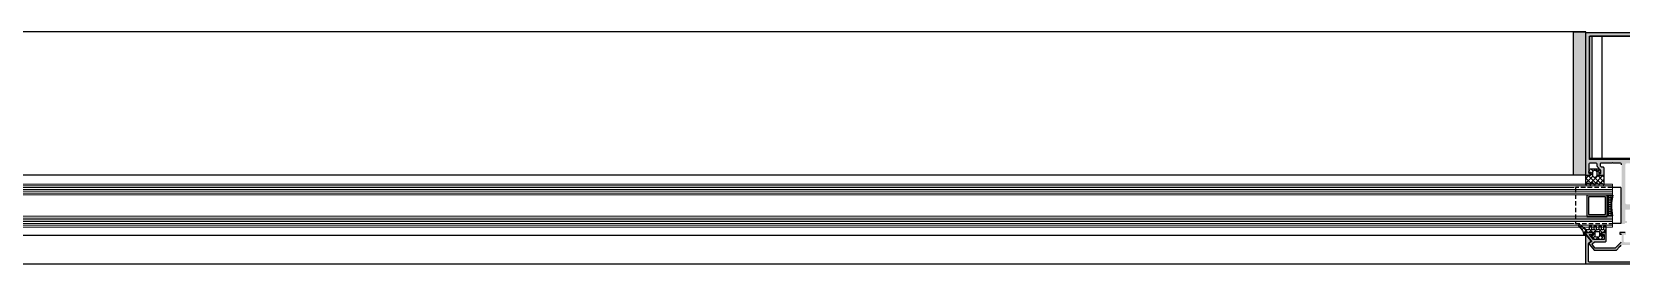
# Model space of a CAD drawing. Header units: millimetres. Extents: x 809 to 8159, y 33 to 4533.
# Drawn here: x 3551.6 to 3640.5, y 1913.3 to 1926.3 of the extents above; entities that cross this region are included whole.
import ezdxf

# ---------------------------------------------------------------- set-up
doc = ezdxf.new("R2010")
doc.units = ezdxf.units.MM
doc.linetypes.add('HIDDEN', pattern=[0.375, 0.25, -0.125])
for name, color, linetype in [('3', 11, 'Continuous'), ('5', 11, 'Continuous'), ('FITILLER', 240, 'Continuous'), ('GORUNUS-TARAMA', 11, 'Continuous')]:
    doc.layers.add(name, color=color, linetype=linetype)
doc.layers.add('cam', color=5, linetype='Continuous', lineweight=0)

# ---------------------------------------------------------------- blocks, each defined once
blk = doc.blocks.new('ajsdfxcvzx')
h = blk.add_hatch(color=256)
edge = h.paths.add_edge_path()
edge.add_line((35599.21, -6672.933), (35599.21, -6672.863))
edge.add_line((35599.21, -6672.863), (35599.3, -6672.863))
edge.add_line((35599.3, -6672.863), (35599.3, -6672.383))
edge.add_arc((35599.2, -6672.383), 0.1, 0, 90)
edge.add_line((35599.2, -6672.283), (35598.92, -6672.283))
edge.add_arc((35598.92, -6672.383), 0.1, 90, 180)
edge.add_line((35598.82, -6672.383), (35598.82, -6672.463))
edge.add_arc((35598.77, -6672.463), 0.05, 315, 360, ccw=False)
edge.add_line((35598.805, -6672.498), (35598.635, -6672.669))
edge.add_arc((35598.67, -6672.704), 0.05, 135, 180)
edge.add_line((35598.62, -6672.704), (35598.62, -6672.863))
edge.add_line((35598.62, -6672.863), (35598.71, -6672.863))
edge.add_line((35598.71, -6672.863), (35598.71, -6672.933))
edge.add_arc((35598.66, -6672.933), 0.05, -90, 0, ccw=False)
edge.add_line((35598.66, -6672.983), (35598.46, -6672.983))
edge.add_line((35598.46, -6672.983), (35598.46, -6672.543))
edge.add_arc((35598.51, -6672.543), 0.05, 90, 180, ccw=False)
edge.add_line((35598.51, -6672.493), (35598.577, -6672.493))
edge.add_arc((35598.577, -6672.443), 0.05, 270, 315)
edge.add_line((35598.612, -6672.479), (35598.645, -6672.446))
edge.add_arc((35598.61, -6672.411), 0.05, 315, 360)
edge.add_line((35598.66, -6672.411), (35598.66, -6672.333))
edge.add_arc((35598.61, -6672.333), 0.05, 0, 90)
edge.add_line((35598.61, -6672.283), (35598.36, -6672.283))
edge.add_line((35598.36, -6672.283), (35597.99, -6672.283))
edge.add_line((35597.99, -6672.283), (35597.96, -6672.253))
edge.add_line((35597.96, -6672.253), (35597.93, -6672.283))
edge.add_line((35597.93, -6672.283), (35597.56, -6672.283))
edge.add_arc((35597.552, -6672.375), 0.0919, 84.92947, 180.95505)
edge.add_line((35597.46, -6672.376), (35597.46, -6674.653))
edge.add_arc((35597.46, -6674.673), 0.02, 90, 270)
edge.add_line((35597.46, -6674.693), (35597.46, -6674.713))
edge.add_arc((35597.46, -6674.733), 0.02, 90, 270)
edge.add_line((35597.46, -6674.753), (35597.46, -6675.683))
edge.add_line((35597.46, -6675.683), (35597.32, -6675.683))
edge.add_arc((35597.32, -6675.623), 0.06, 180, 270, ccw=False)
edge.add_line((35597.26, -6675.623), (35597.19, -6675.623))
edge.add_arc((35597.19, -6675.593), 0.03, 180, 270, ccw=False)
edge.add_line((35597.16, -6675.593), (35597.16, -6675.553))
edge.add_arc((35597.19, -6675.553), 0.03, 90, 180, ccw=False)
edge.add_line((35597.19, -6675.523), (35597.26, -6675.523))
edge.add_line((35597.26, -6675.523), (35597.26, -6674.883))
edge.add_line((35597.26, -6674.883), (35597.01, -6674.883))
edge.add_line((35597.01, -6674.883), (35596.96, -6674.833))
edge.add_line((35596.96, -6674.833), (35596.91, -6674.883))
edge.add_line((35596.91, -6674.883), (35596.66, -6674.883))
edge.add_line((35596.66, -6674.883), (35596.66, -6675.523))
edge.add_line((35596.66, -6675.523), (35596.73, -6675.523))
edge.add_arc((35596.73, -6675.553), 0.03, 0, 90, ccw=False)
edge.add_line((35596.76, -6675.553), (35596.76, -6675.593))
edge.add_arc((35596.73, -6675.593), 0.03, -90, 0, ccw=False)
edge.add_line((35596.73, -6675.623), (35596.66, -6675.623))
edge.add_arc((35596.6, -6675.623), 0.06, 270, 360, ccw=False)
edge.add_line((35596.6, -6675.683), (35596.46, -6675.683))
edge.add_line((35596.46, -6675.683), (35596.46, -6674.753))
edge.add_arc((35596.46, -6674.733), 0.02, 270, 450)
edge.add_line((35596.46, -6674.713), (35596.46, -6674.693))
edge.add_arc((35596.46, -6674.673), 0.02, 270, 450)
edge.add_line((35596.46, -6674.653), (35596.46, -6672.376))
edge.add_arc((35596.368, -6672.375), 0.0919, 359.04495, 455.07053)
edge.add_line((35596.36, -6672.283), (35595.99, -6672.283))
edge.add_line((35595.99, -6672.283), (35595.96, -6672.253))
edge.add_line((35595.96, -6672.253), (35595.93, -6672.283))
edge.add_line((35595.93, -6672.283), (35595.56, -6672.283))
edge.add_line((35595.56, -6672.283), (35595.31, -6672.283))
edge.add_arc((35595.31, -6672.333), 0.05, 90, 180)
edge.add_line((35595.26, -6672.333), (35595.26, -6672.411))
edge.add_arc((35595.31, -6672.411), 0.05, 180, 225)
edge.add_line((35595.275, -6672.446), (35595.307, -6672.479))
edge.add_arc((35595.343, -6672.443), 0.05, 225, 270)
edge.add_line((35595.343, -6672.493), (35595.41, -6672.493))
edge.add_arc((35595.41, -6672.543), 0.05, 0, 90, ccw=False)
edge.add_line((35595.46, -6672.543), (35595.46, -6672.983))
edge.add_line((35595.46, -6672.983), (35595.26, -6672.983))
edge.add_arc((35595.26, -6672.933), 0.05, 180, 270, ccw=False)
edge.add_line((35595.21, -6672.933), (35595.21, -6672.863))
edge.add_line((35595.21, -6672.863), (35595.3, -6672.863))
edge.add_line((35595.3, -6672.863), (35595.3, -6672.704))
edge.add_arc((35595.25, -6672.704), 0.05, 360, 405)
edge.add_line((35595.285, -6672.669), (35595.115, -6672.498))
edge.add_arc((35595.15, -6672.463), 0.05, 180, 225, ccw=False)
edge.add_line((35595.1, -6672.463), (35595.1, -6672.383))
edge.add_arc((35595, -6672.383), 0.1, 0, 90)
edge.add_line((35595, -6672.283), (35594.72, -6672.283))
edge.add_arc((35594.72, -6672.383), 0.1, 90, 180)
edge.add_line((35594.62, -6672.383), (35594.62, -6672.863))
edge.add_line((35594.62, -6672.863), (35594.71, -6672.863))
edge.add_line((35594.71, -6672.863), (35594.71, -6672.933))
edge.add_arc((35594.66, -6672.933), 0.05, -90, 0, ccw=False)
edge.add_line((35594.66, -6672.983), (35594.46, -6672.983))
edge.add_line((35594.46, -6672.983), (35594.46, -6664.991))
edge.add_line((35594.46, -6664.991), (35599.46, -6664.991))
edge.add_line((35599.46, -6664.991), (35599.46, -6672.983))
edge.add_line((35599.46, -6672.983), (35599.26, -6672.983))
edge.add_arc((35599.26, -6672.933), 0.05, 180, 270, ccw=False)
h.paths.add_polyline_path([(35594.662, -6672.091), (35594.662, -6665.191), (35599.262, -6665.191), (35599.262, -6672.091), (35596.962, -6672.091)], flags=16)
edge = h.paths.add_edge_path(flags=16)
edge.add_arc((35597.162, -6674.491), 0.1, 270, 360)
edge.add_line((35597.262, -6674.491), (35597.262, -6672.391))
edge.add_arc((35597.162, -6672.391), 0.1, 0, 90)
edge.add_line((35597.162, -6672.291), (35596.762, -6672.291))
edge.add_arc((35596.762, -6672.391), 0.1, 90, 180)
edge.add_line((35596.662, -6672.391), (35596.662, -6674.491))
edge.add_arc((35596.762, -6674.491), 0.1, 180, 270)
edge.add_line((35596.762, -6674.591), (35597.162, -6674.591))
h = blk.add_hatch()
h.set_pattern_fill('NET', color=256, angle=90, style=0)
h.set_pattern_definition([(90, (35603.41777, -6616.81168), (-0.125, 2e-17), []), (180, (35603.41777, -6616.81168), (-3e-17, -0.125), [])])
h.paths.add_polyline_path([(35595.666, -6675.233), (35595.666, -6674.071), (35595.964, -6674.071), (35595.924, -6674.269), (35595.904, -6674.508), (35595.904, -6674.766), (35595.934, -6675.094), (35595.954, -6675.233)])
h = blk.add_hatch(color=256)
edge = h.paths.add_edge_path()
edge.add_line((35595.482, -6676.553), (35594.882, -6676.553))
edge.add_line((35594.882, -6676.553), (35594.647, -6676.273))
edge.add_line((35594.647, -6676.273), (35594.852, -6676.273))
edge.add_line((35594.852, -6676.273), (35594.852, -6676.203))
edge.add_arc((35594.802, -6676.203), 0.05, 0, 90)
edge.add_line((35594.802, -6676.153), (35594.465, -6676.153))
edge.add_line((35594.465, -6676.153), (35594.465, -6676.259))
edge.add_line((35594.465, -6676.259), (35594.764, -6676.615))
edge.add_arc((35594.725, -6676.647), 0.05, -50, 40, ccw=False)
edge.add_line((35594.757, -6676.685), (35594.668, -6676.76))
edge.add_arc((35594.7, -6676.799), 0.05, 130, 220)
edge.add_line((35594.662, -6676.831), (35594.918, -6677.136))
edge.add_arc((35594.956, -6677.103), 0.05, 220, 270)
edge.add_line((35594.956, -6677.153), (35596.135, -6677.153))
edge.add_arc((35596.135, -6677.103), 0.05, 270, 315)
edge.add_line((35596.171, -6677.139), (35596.348, -6676.962))
edge.add_line((35596.348, -6676.962), (35596.348, -6676.919))
edge.add_line((35596.348, -6676.919), (35596.39, -6676.919))
edge.add_line((35596.39, -6676.919), (35596.445, -6676.864))
edge.add_arc((35596.481, -6676.9), 0.05, 90, 135, ccw=False)
edge.add_line((35596.481, -6676.85), (35597.439, -6676.85))
edge.add_arc((35597.439, -6676.9), 0.05, 45, 90, ccw=False)
edge.add_line((35597.475, -6676.864), (35597.529, -6676.919))
edge.add_line((35597.529, -6676.919), (35597.572, -6676.919))
edge.add_line((35597.572, -6676.919), (35597.572, -6676.962))
edge.add_line((35597.572, -6676.962), (35597.749, -6677.139))
edge.add_arc((35597.784, -6677.103), 0.05, 225, 270)
edge.add_line((35597.784, -6677.153), (35598.964, -6677.153))
edge.add_arc((35598.964, -6677.103), 0.05, 270, 320)
edge.add_line((35599.002, -6677.136), (35599.258, -6676.831))
edge.add_arc((35599.22, -6676.799), 0.05, 320, 410)
edge.add_line((35599.252, -6676.76), (35599.162, -6676.685))
edge.add_arc((35599.195, -6676.647), 0.05, 140, 230, ccw=False)
edge.add_line((35599.156, -6676.615), (35599.455, -6676.259))
edge.add_line((35599.455, -6676.259), (35599.455, -6676.153))
edge.add_line((35599.455, -6676.153), (35599.118, -6676.153))
edge.add_arc((35599.118, -6676.203), 0.05, 90, 180)
edge.add_line((35599.068, -6676.203), (35599.068, -6676.273))
edge.add_line((35599.068, -6676.273), (35599.272, -6676.273))
edge.add_line((35599.272, -6676.273), (35599.037, -6676.553))
edge.add_line((35599.037, -6676.553), (35598.438, -6676.553))
edge.add_line((35598.438, -6676.553), (35598.438, -6676.273))
edge.add_line((35598.438, -6676.273), (35598.568, -6676.273))
edge.add_line((35598.568, -6676.273), (35598.568, -6676.203))
edge.add_arc((35598.518, -6676.203), 0.05, 0, 90)
edge.add_line((35598.518, -6676.153), (35598.318, -6676.153))
edge.add_line((35598.318, -6676.153), (35598.318, -6676.623))
edge.add_arc((35598.368, -6676.623), 0.05, 180, 270)
edge.add_line((35598.368, -6676.673), (35598.943, -6676.673))
edge.add_arc((35598.943, -6676.723), 0.05, 50, 90, ccw=False)
edge.add_line((35598.976, -6676.685), (35599.083, -6676.775))
edge.add_arc((35599.051, -6676.813), 0.05, -40, 50, ccw=False)
edge.add_line((35599.089, -6676.846), (35598.946, -6677.016))
edge.add_arc((35598.908, -6676.983), 0.05, 270, 320, ccw=False)
edge.add_line((35598.908, -6677.033), (35597.834, -6677.033))
edge.add_arc((35597.834, -6676.983), 0.05, 225, 270, ccw=False)
edge.add_line((35597.799, -6677.019), (35597.475, -6676.695))
edge.add_arc((35597.51, -6676.659), 0.05, 180, 225, ccw=False)
edge.add_line((35597.46, -6676.659), (35597.46, -6676.253))
edge.add_line((35597.46, -6676.253), (35597.56, -6676.253))
edge.add_line((35597.56, -6676.253), (35597.56, -6676.153))
edge.add_line((35597.56, -6676.153), (35597.26, -6676.153))
edge.add_arc((35597.26, -6676.203), 0.05, 90, 180)
edge.add_line((35597.21, -6676.203), (35597.21, -6676.273))
edge.add_line((35597.21, -6676.273), (35597.34, -6676.273))
edge.add_line((35597.34, -6676.273), (35597.34, -6676.65))
edge.add_arc((35597.29, -6676.65), 0.05, -90, 0, ccw=False)
edge.add_line((35597.29, -6676.7), (35596.63, -6676.7))
edge.add_arc((35596.63, -6676.65), 0.05, 180, 270, ccw=False)
edge.add_line((35596.58, -6676.65), (35596.58, -6676.273))
edge.add_line((35596.58, -6676.273), (35596.71, -6676.273))
edge.add_line((35596.71, -6676.273), (35596.71, -6676.203))
edge.add_arc((35596.66, -6676.203), 0.05, 0, 90)
edge.add_line((35596.66, -6676.153), (35596.36, -6676.153))
edge.add_line((35596.36, -6676.153), (35596.36, -6676.253))
edge.add_line((35596.36, -6676.253), (35596.46, -6676.253))
edge.add_line((35596.46, -6676.253), (35596.46, -6676.659))
edge.add_arc((35596.41, -6676.659), 0.05, 315, 360, ccw=False)
edge.add_line((35596.445, -6676.695), (35596.121, -6677.019))
edge.add_arc((35596.086, -6676.983), 0.05, 270, 315, ccw=False)
edge.add_line((35596.086, -6677.033), (35595.012, -6677.033))
edge.add_arc((35595.012, -6676.983), 0.05, 220, 270, ccw=False)
edge.add_line((35594.973, -6677.016), (35594.831, -6676.846))
edge.add_arc((35594.869, -6676.813), 0.05, 130, 220, ccw=False)
edge.add_line((35594.837, -6676.775), (35594.944, -6676.685))
edge.add_arc((35594.976, -6676.723), 0.05, 90, 130, ccw=False)
edge.add_line((35594.976, -6676.673), (35595.552, -6676.673))
edge.add_arc((35595.552, -6676.623), 0.05, 270, 360)
edge.add_line((35595.602, -6676.623), (35595.602, -6676.153))
edge.add_line((35595.602, -6676.153), (35595.402, -6676.153))
edge.add_arc((35595.402, -6676.203), 0.05, 90, 180)
edge.add_line((35595.352, -6676.203), (35595.352, -6676.273))
edge.add_line((35595.352, -6676.273), (35595.482, -6676.273))
edge.add_line((35595.482, -6676.273), (35595.482, -6676.553))
h = blk.add_hatch(color=256)
edge = h.paths.add_edge_path()
edge.add_arc((35594.64, -6677.747), 0.05, 180, 270)
edge.add_line((35594.64, -6677.797), (35599.28, -6677.797))
edge.add_arc((35599.28, -6677.747), 0.05, 270, 360)
edge.add_line((35599.33, -6677.747), (35599.33, -6676.793))
edge.add_line((35599.33, -6676.793), (35599.198, -6676.682))
edge.add_arc((35599.23, -6676.644), 0.05, 140, 230, ccw=False)
edge.add_line((35599.191, -6676.612), (35599.425, -6676.334))
edge.add_arc((35599.44, -6676.347), 0.02, 0, 140, ccw=False)
edge.add_line((35599.46, -6676.347), (35599.46, -6677.877))
edge.add_arc((35599.41, -6677.877), 0.05, 270, 360, ccw=False)
edge.add_line((35599.41, -6677.927), (35594.51, -6677.927))
edge.add_arc((35594.51, -6677.877), 0.05, 180, 270, ccw=False)
edge.add_line((35594.46, -6677.877), (35594.46, -6676.347))
edge.add_arc((35594.48, -6676.347), 0.02, 40, 180, ccw=False)
edge.add_line((35594.495, -6676.334), (35594.728, -6676.612))
edge.add_arc((35594.69, -6676.644), 0.05, -50, 40, ccw=False)
edge.add_line((35594.722, -6676.682), (35594.59, -6676.793))
edge.add_line((35594.59, -6676.793), (35594.59, -6677.747))
at = {"layer": 'FITILLER'}
h = blk.add_hatch(dxfattribs=at)
h.set_pattern_fill('DOTS', color=256, scale=1.2, angle=45, style=0)
h.set_pattern_definition([(135, (35736.02167, -6767.148605), (0.026516504, 0.079549513), [0, -0.075])])
h.paths.add_polyline_path([(35594.446, -6672.953), (35593.765, -6672.953), (35593.765, -6664.957), (35594.446, -6664.957)])
h = blk.add_hatch(dxfattribs=at)
h.set_pattern_fill('NET', color=256, scale=1.5, angle=135, style=0)
h.set_pattern_definition([(45, (35607.2065, -6686.59332), (0.1325825, -0.1325825), []), (315, (35607.2065, -6686.59332), (-0.1325825, -0.1325825), [])])
edge = h.paths.add_edge_path(flags=16)
edge.add_arc((35594.985, -6672.962), 0.1, 270, 360)
edge.add_line((35595.085, -6672.962), (35595.085, -6672.803))
edge.add_arc((35594.985, -6672.803), 0.1, 0, 90)
edge.add_line((35594.985, -6672.703), (35594.935, -6672.703))
edge.add_arc((35594.935, -6672.803), 0.1, 90, 180)
edge.add_line((35594.835, -6672.803), (35594.835, -6672.962))
edge.add_arc((35594.935, -6672.962), 0.1, 180, 270)
edge.add_line((35594.935, -6673.062), (35594.985, -6673.062))
edge = h.paths.add_edge_path()
edge.add_line((35595.46, -6672.978), (35595.46, -6673.495))
edge.add_arc((35595.45, -6673.495), 0.01, -135, 0, ccw=False)
edge.add_line((35595.443, -6673.502), (35595.332, -6673.391))
edge.add_arc((35595.326, -6673.398), 0.00893, 45, 135)
edge.add_line((35595.319, -6673.391), (35595.21, -6673.501))
edge.add_arc((35595.204, -6673.494), 0.00893, 225, 315, ccw=False)
edge.add_line((35595.197, -6673.501), (35595.088, -6673.391))
edge.add_arc((35595.082, -6673.398), 0.00893, 45, 135)
edge.add_line((35595.076, -6673.391), (35594.966, -6673.501))
edge.add_arc((35594.96, -6673.494), 0.00893, 225, 315, ccw=False)
edge.add_line((35594.954, -6673.501), (35594.844, -6673.391))
edge.add_arc((35594.838, -6673.398), 0.00893, 45, 135)
edge.add_line((35594.832, -6673.391), (35594.722, -6673.501))
edge.add_arc((35594.716, -6673.494), 0.00893, 225, 315, ccw=False)
edge.add_line((35594.71, -6673.501), (35594.6, -6673.391))
edge.add_arc((35594.594, -6673.398), 0.00893, 45, 135)
edge.add_line((35594.588, -6673.391), (35594.477, -6673.502))
edge.add_arc((35594.47, -6673.495), 0.01, 180, 315, ccw=False)
edge.add_line((35594.46, -6673.495), (35594.46, -6672.978))
edge.add_line((35594.46, -6672.978), (35594.685, -6672.978))
edge.add_arc((35594.685, -6672.928), 0.05, 270, 360)
edge.add_line((35594.735, -6672.928), (35594.735, -6672.808))
edge.add_line((35594.735, -6672.808), (35594.635, -6672.808))
edge.add_line((35594.635, -6672.808), (35594.635, -6672.758))
edge.add_line((35594.635, -6672.758), (35594.71, -6672.628))
edge.add_arc((35594.753, -6672.653), 0.05, 90, 150, ccw=False)
edge.add_line((35594.753, -6672.603), (35595.167, -6672.603))
edge.add_arc((35595.167, -6672.653), 0.05, 30, 90, ccw=False)
edge.add_line((35595.21, -6672.628), (35595.285, -6672.758))
edge.add_line((35595.285, -6672.758), (35595.285, -6672.808))
edge.add_line((35595.285, -6672.808), (35595.185, -6672.808))
edge.add_line((35595.185, -6672.808), (35595.185, -6672.928))
edge.add_arc((35595.235, -6672.928), 0.05, 180, 270)
edge.add_line((35595.235, -6672.978), (35595.46, -6672.978))
h = blk.add_hatch(dxfattribs=at)
h.set_pattern_fill('NET', color=256, scale=1.5, angle=135, style=0)
h.set_pattern_definition([(45, (35611.44801, -6690.56931), (0.1325825, -0.1325825), []), (315, (35611.44801, -6690.56931), (-0.1325825, -0.1325825), [])])
edge = h.paths.add_edge_path(flags=16)
edge.add_arc((35595.077, -6676.325), 0.1, 180, 270, ccw=False)
edge.add_line((35594.977, -6676.325), (35594.977, -6676.2))
edge.add_arc((35595.077, -6676.2), 0.1, 90, 180, ccw=False)
edge.add_line((35595.077, -6676.1), (35595.127, -6676.1))
edge.add_arc((35595.127, -6676.2), 0.1, 0, 90, ccw=False)
edge.add_line((35595.227, -6676.2), (35595.227, -6676.325))
edge.add_arc((35595.127, -6676.325), 0.1, -90, 0, ccw=False)
edge.add_line((35595.127, -6676.425), (35595.077, -6676.425))
edge = h.paths.add_edge_path()
edge.add_arc((35594.119, -6676.169), 0.2, 10, 40.23314, ccw=False)
edge.add_line((35594.316, -6676.134), (35594.339, -6676.269))
edge.add_arc((35594.389, -6676.26), 0.05, 190, 255)
edge.add_line((35594.376, -6676.308), (35594.445, -6676.327))
edge.add_line((35594.445, -6676.327), (35594.445, -6676.15))
edge.add_line((35594.445, -6676.15), (35594.827, -6676.15))
edge.add_arc((35594.827, -6676.2), 0.05, 0, 90, ccw=False)
edge.add_line((35594.877, -6676.2), (35594.877, -6676.32))
edge.add_line((35594.877, -6676.32), (35594.777, -6676.32))
edge.add_line((35594.777, -6676.32), (35594.777, -6676.37))
edge.add_line((35594.777, -6676.37), (35594.852, -6676.5))
edge.add_arc((35594.896, -6676.475), 0.05, 210, 270)
edge.add_line((35594.896, -6676.525), (35595.309, -6676.525))
edge.add_arc((35595.309, -6676.475), 0.05, 270, 330)
edge.add_line((35595.352, -6676.5), (35595.427, -6676.37))
edge.add_line((35595.427, -6676.37), (35595.427, -6676.32))
edge.add_line((35595.427, -6676.32), (35595.327, -6676.32))
edge.add_line((35595.327, -6676.32), (35595.327, -6676.2))
edge.add_arc((35595.377, -6676.2), 0.05, 90, 180, ccw=False)
edge.add_line((35595.377, -6676.15), (35595.602, -6676.15))
edge.add_line((35595.602, -6676.15), (35595.602, -6675.8))
edge.add_line((35595.602, -6675.8), (35595.452, -6675.8))
edge.add_line((35595.452, -6675.8), (35595.452, -6675.95))
edge.add_arc((35595.402, -6675.95), 0.05, 270, 360, ccw=False)
edge.add_line((35595.402, -6676), (35595.382, -6676))
edge.add_arc((35595.382, -6675.95), 0.05, 180, 270, ccw=False)
edge.add_line((35595.332, -6675.95), (35595.332, -6675.8))
edge.add_line((35595.332, -6675.8), (35595.182, -6675.8))
edge.add_line((35595.182, -6675.8), (35595.182, -6675.95))
edge.add_arc((35595.132, -6675.95), 0.05, 270, 360, ccw=False)
edge.add_line((35595.132, -6676), (35595.112, -6676))
edge.add_arc((35595.112, -6675.95), 0.05, 180, 270, ccw=False)
edge.add_line((35595.062, -6675.95), (35595.062, -6675.8))
edge.add_line((35595.062, -6675.8), (35594.912, -6675.8))
edge.add_line((35594.912, -6675.8), (35594.912, -6675.95))
edge.add_arc((35594.862, -6675.95), 0.05, -90, 0, ccw=False)
edge.add_line((35594.862, -6676), (35594.842, -6676))
edge.add_arc((35594.842, -6675.95), 0.05, 180, 270, ccw=False)
edge.add_line((35594.792, -6675.95), (35594.792, -6675.8))
edge.add_line((35594.792, -6675.8), (35594.642, -6675.8))
edge.add_line((35594.642, -6675.8), (35594.642, -6675.95))
edge.add_arc((35594.592, -6675.95), 0.05, -90, 0, ccw=False)
edge.add_line((35594.592, -6676), (35594.484, -6676))
edge.add_arc((35594.484, -6675.95), 0.05, 230, 270, ccw=False)
edge.add_line((35594.452, -6675.989), (35594.133, -6675.721))
edge.add_arc((35594.095, -6675.753), 0.05, 40.23314, 220.23314)
edge.add_line((35594.057, -6675.786), (35594.271, -6676.039))
at = {"linetype": 'HIDDEN'}
for p, q in [((35595.937, -6673.653), (35593.877, -6673.653)), ((35593.877, -6673.653), (35593.877, -6675.653)), ((35593.877, -6675.653), (35595.96, -6675.653))]:
    blk.add_line(p, q, dxfattribs=at)
for p, q in [((35595.66, -6675.257), (35595.66, -6674.657)), ((35595.956, -6675.653), (35595.96, -6675.653))]:
    blk.add_line(p, q)
at = {"elevation": 0}
for points in [[(35596.46, -6672.376, 0.445362), (35596.36, -6672.283), (35595.99, -6672.283), (35595.96, -6672.253), (35595.93, -6672.283), (35595.56, -6672.283), (35595.31, -6672.283, 0.414214), (35595.26, -6672.333), (35595.26, -6672.411, 0.198912), (35595.275, -6672.446), (35595.307, -6672.479, 0.198912), (35595.343, -6672.493), (35595.41, -6672.493, -0.414214), (35595.46, -6672.543), (35595.46, -6672.983), (35595.26, -6672.983, -0.414214), (35595.21, -6672.933), (35595.21, -6672.863), (35595.3, -6672.863), (35595.3, -6672.704, 0.198912), (35595.285, -6672.669), (35595.115, -6672.498, -0.198912), (35595.1, -6672.463), (35595.1, -6672.383, 0.414214), (35595, -6672.283), (35594.72, -6672.283, 0.414214), (35594.62, -6672.383), (35594.62, -6672.863), (35594.71, -6672.863), (35594.71, -6672.933, -0.414214), (35594.66, -6672.983), (35594.46, -6672.983), (35594.46, -6664.991), (35599.46, -6664.991)], [(35596.445, -6676.695), (35596.121, -6677.019, -0.198912), (35596.086, -6677.033), (35595.012, -6677.033, -0.221695), (35594.973, -6677.016), (35594.831, -6676.846, -0.414214), (35594.837, -6676.775), (35594.944, -6676.685, -0.176327), (35594.976, -6676.673), (35595.552, -6676.673, 0.414214), (35595.602, -6676.623), (35595.602, -6676.153), (35595.402, -6676.153, 0.414214), (35595.352, -6676.203), (35595.352, -6676.273), (35595.482, -6676.273), (35595.482, -6676.553), (35594.882, -6676.553), (35594.647, -6676.273), (35594.852, -6676.273), (35594.852, -6676.203, 0.414214), (35594.802, -6676.153), (35594.465, -6676.153), (35594.465, -6676.259), (35594.764, -6676.615, -0.414214), (35594.757, -6676.685), (35594.668, -6676.76, 0.414214), (35594.662, -6676.831), (35594.918, -6677.136, 0.221695), (35594.956, -6677.153), (35596.135, -6677.153, 0.198912), (35596.171, -6677.139), (35596.348, -6676.962), (35596.348, -6676.919), (35596.39, -6676.919), (35596.445, -6676.864, -0.198912)]]:
    blk.add_lwpolyline(points, format="xyb", dxfattribs=at)
for points in [[(35594.662, -6672.091), (35594.662, -6665.191), (35599.262, -6665.191), (35599.262, -6672.091), (35596.962, -6672.091)], [(35595.66, -6675.257), (35595.66, -6674.071), (35594.514, -6674.071), (35594.514, -6675.257)], [(35595.56, -6675.157), (35595.56, -6674.171), (35594.614, -6674.171), (35594.614, -6675.157)], [(35595.666, -6675.233), (35595.666, -6674.071), (35595.964, -6674.071), (35595.924, -6674.269), (35595.904, -6674.508), (35595.904, -6674.766), (35595.934, -6675.094), (35595.954, -6675.233)]]:
    blk.add_lwpolyline(points, close=True, dxfattribs=at)
blk.add_lwpolyline([(35596.66, -6676.153), (35596.36, -6676.153), (35596.36, -6676.253), (35596.46, -6676.253)], dxfattribs=at)
blk.add_lwpolyline([(35594.59, -6677.747, 0.414214), (35594.64, -6677.797), (35599.28, -6677.797, 0.414214), (35599.33, -6677.747), (35599.33, -6676.793), (35599.198, -6676.682, -0.414214), (35599.191, -6676.612), (35599.425, -6676.334, -0.700208), (35599.46, -6676.347), (35599.46, -6677.877, -0.414214), (35599.41, -6677.927), (35594.51, -6677.927, -0.414214), (35594.46, -6677.877), (35594.46, -6676.347, -0.700208), (35594.495, -6676.334), (35594.728, -6676.612, -0.414214), (35594.722, -6676.682), (35594.59, -6676.793)], format="xyb", close=True, dxfattribs=at)
at = {"layer": '3'}
for p, q in [((35596.417, -6673.653), (35595.96, -6673.653)), ((35596.417, -6673.653), (35596.417, -6675.653)), ((35596.417, -6675.653), (35595.96, -6675.653))]:
    blk.add_line(p, q, dxfattribs=at)
at = {"layer": '5'}
for p, q in [((35594.46, -6664.953), (35440.624, -6664.953)), ((35594.46, -6672.953), (35440.624, -6672.953)), ((35594.46, -6676.334), (35440.624, -6676.334)), ((35594.46, -6677.927), (35440.624, -6677.927))]:
    blk.add_line(p, q, dxfattribs=at)
at = {"layer": 'cam'}
for p, q in [((35440.624, -6673.453), (35595.96, -6673.453)), ((35595.96, -6674.053), (35595.96, -6673.453)), ((35440.624, -6673.553), (35595.96, -6673.553)), ((35440.624, -6673.653), (35593.806, -6673.653)), ((35440.624, -6673.753), (35595.96, -6673.753)), ((35440.624, -6673.853), (35595.96, -6673.853)), ((35440.624, -6673.953), (35595.96, -6673.953)), ((35440.624, -6674.053), (35595.96, -6674.053)), ((35440.624, -6675.253), (35595.96, -6675.253)), ((35595.96, -6675.853), (35595.96, -6675.253)), ((35440.624, -6675.353), (35595.96, -6675.353)), ((35440.624, -6675.453), (35595.96, -6675.453)), ((35440.624, -6675.553), (35595.96, -6675.553)), ((35440.624, -6675.653), (35593.815, -6675.653)), ((35440.624, -6675.753), (35595.96, -6675.753)), ((35440.624, -6675.853), (35595.96, -6675.853))]:
    blk.add_line(p, q, dxfattribs=at)
at = {"layer": 'FITILLER', "elevation": 0}
blk.add_lwpolyline([(35594.446, -6672.953), (35593.765, -6672.953), (35593.765, -6664.957), (35594.446, -6664.957)], close=True, dxfattribs=at)
for points in [[(35595.46, -6672.978), (35595.46, -6673.495, -0.668179), (35595.443, -6673.502), (35595.332, -6673.391, 0.414214), (35595.319, -6673.391), (35595.21, -6673.501, -0.414214), (35595.197, -6673.501), (35595.088, -6673.391, 0.414214), (35595.076, -6673.391), (35594.966, -6673.501, -0.414214), (35594.954, -6673.501), (35594.844, -6673.391, 0.414214), (35594.832, -6673.391), (35594.722, -6673.501, -0.414214), (35594.71, -6673.501), (35594.6, -6673.391, 0.414214), (35594.588, -6673.391), (35594.477, -6673.502, -0.668179), (35594.46, -6673.495), (35594.46, -6672.978), (35594.685, -6672.978, 0.414214), (35594.735, -6672.928), (35594.735, -6672.808), (35594.635, -6672.808), (35594.635, -6672.758), (35594.71, -6672.628, -0.267949), (35594.753, -6672.603), (35595.167, -6672.603, -0.267949), (35595.21, -6672.628), (35595.285, -6672.758), (35595.285, -6672.808), (35595.185, -6672.808), (35595.185, -6672.928, 0.414214), (35595.235, -6672.978)], [(35594.985, -6673.062, 0.414214), (35595.085, -6672.962), (35595.085, -6672.803, 0.414214), (35594.985, -6672.703), (35594.935, -6672.703, 0.414214), (35594.835, -6672.803), (35594.835, -6672.962, 0.414214), (35594.935, -6673.062)], [(35594.271, -6676.039, -0.132688), (35594.316, -6676.134), (35594.339, -6676.269, 0.291473), (35594.376, -6676.308), (35594.445, -6676.327), (35594.445, -6676.15), (35594.827, -6676.15, -0.414214), (35594.877, -6676.2), (35594.877, -6676.32), (35594.777, -6676.32), (35594.777, -6676.37), (35594.852, -6676.5, 0.267949), (35594.896, -6676.525), (35595.309, -6676.525, 0.267949), (35595.352, -6676.5), (35595.427, -6676.37), (35595.427, -6676.32), (35595.327, -6676.32), (35595.327, -6676.2, -0.414214), (35595.377, -6676.15), (35595.602, -6676.15), (35595.602, -6675.8), (35595.452, -6675.8), (35595.452, -6675.95, -0.414214), (35595.402, -6676), (35595.382, -6676, -0.414214), (35595.332, -6675.95), (35595.332, -6675.8), (35595.182, -6675.8), (35595.182, -6675.95, -0.414214), (35595.132, -6676), (35595.112, -6676, -0.414214), (35595.062, -6675.95), (35595.062, -6675.8), (35594.912, -6675.8), (35594.912, -6675.95, -0.414214), (35594.862, -6676), (35594.842, -6676, -0.414214), (35594.792, -6675.95), (35594.792, -6675.8), (35594.642, -6675.8), (35594.642, -6675.95, -0.414214), (35594.592, -6676), (35594.484, -6676, -0.176327), (35594.452, -6675.989), (35594.133, -6675.721, 1), (35594.057, -6675.786)], [(35595.077, -6676.425, -0.414214), (35594.977, -6676.325), (35594.977, -6676.2, -0.414214), (35595.077, -6676.1), (35595.127, -6676.1, -0.414214), (35595.227, -6676.2), (35595.227, -6676.325, -0.414214), (35595.127, -6676.425)]]:
    blk.add_lwpolyline(points, format="xyb", close=True, dxfattribs=at)
at = {"layer": 'GORUNUS-TARAMA'}
for p, q in [((35594.676, -6672.033), (35594.676, -6665.198)), ((35599.245, -6665.198), (35594.676, -6665.198)), ((35594.818, -6672.033), (35594.818, -6665.198)), ((35595.376, -6672.033), (35595.376, -6665.198)), ((35599.245, -6672.033), (35594.676, -6672.033))]:
    blk.add_line(p, q, dxfattribs=at)

msp = doc.modelspace()

# ---------------------------------------------------------------- block references
at = {"layer": 'GORUNUS-TARAMA'}
msp.add_blockref('ajsdfxcvzx', (-31955.956, 8591.274), dxfattribs=at)

doc.saveas('drawing.dxf')
